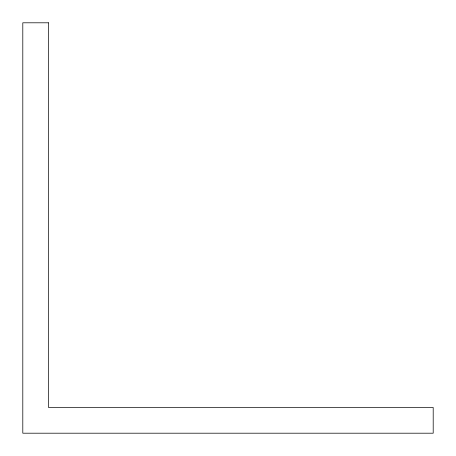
<?xml version="1.0" encoding="UTF-8"?>
<svg xmlns="http://www.w3.org/2000/svg" width="456" height="456" viewBox="0 0 456 456"><rect width="100%" height="100%" fill="white"/><g stroke="black" fill="none" stroke-linecap="round" stroke-linejoin="round"><path stroke-width="0.68" d="M48.518 22.8L22.8 22.8L22.8 433.2L433.2 433.2L433.2 407.482L48.518 407.482L48.518 22.8"/></g></svg>
